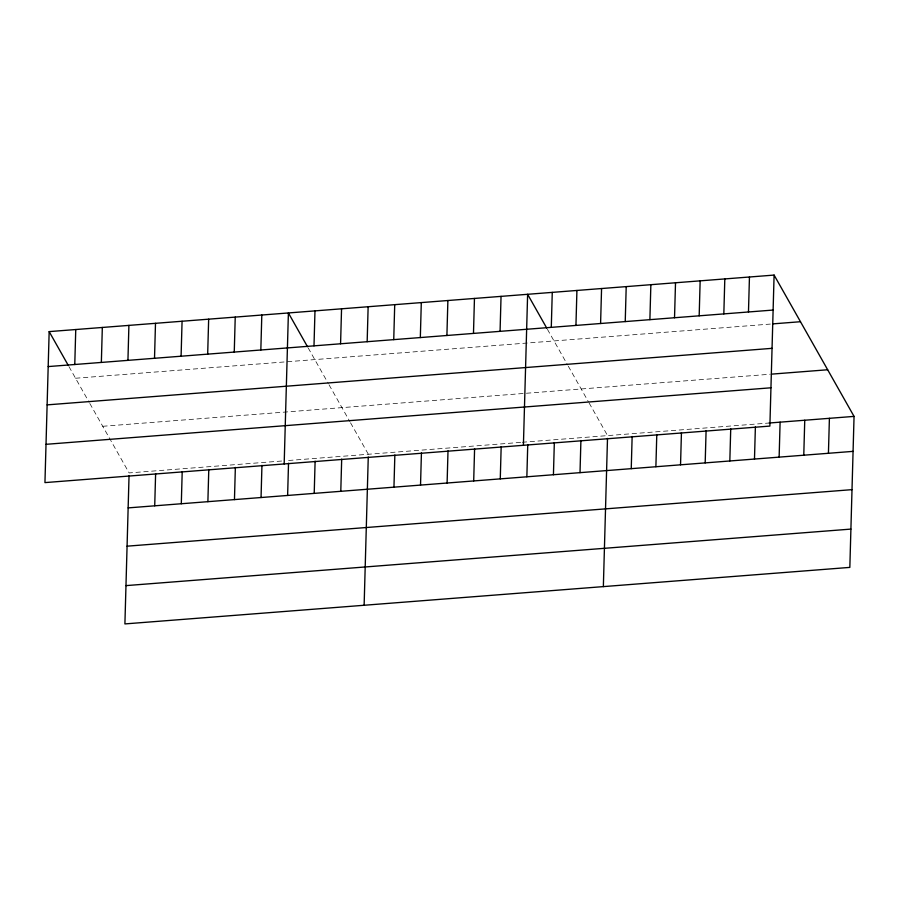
<?xml version="1.0" encoding="UTF-8"?>
<svg xmlns="http://www.w3.org/2000/svg" width="899" height="899" viewBox="0 0 899 899"><rect width="100%" height="100%" fill="white"/><g stroke="black" fill="none" stroke-linecap="round" stroke-linejoin="round"><path stroke-width="0.67" stroke-dasharray="4.5 3.37" d="M75.55 378.243L770.353 324.067M102.733 426.283L770.151 374.242M281.612 461.03L129.119 472.919L110.644 440.274M288.601 460.479L520.836 442.375M522.229 442.263L769.151 423.013M547.412 329.281L567.595 364.96M568.28 366.163L588.44 401.808M589.103 402.966L607.578 435.61M308.188 347.935L328.371 383.615M329.045 384.817L349.88 421.62M350.531 422.788L368.343 454.265M68.953 366.59L89.147 402.269M89.821 403.471L109.993 439.105"/><path stroke-width="1.35" d="M49.164 331.607L44.95 482.606L769.881 426.081L774.095 275.083L49.164 331.607L68.29 365.421M74.774 364.511L75.752 329.54M101.351 362.443L102.329 327.472M127.939 360.364L128.905 325.393M129.04 475.717L124.905 623.917L849.836 567.393L854.05 416.394L774.095 275.083M154.516 358.296L155.493 323.325M154.718 505.811L155.617 473.638M181.092 356.218L182.07 321.246M181.306 503.743L182.205 471.57M207.68 354.15L208.658 319.179M207.883 501.676L208.782 469.503M234.257 352.071L235.235 317.1M234.459 499.597L235.358 467.424M260.834 350.003L261.811 315.032M261.047 497.529L261.946 465.356M284.174 463.951L288.399 312.964L307.525 346.767M287.624 495.45L288.523 463.277M313.998 345.857L314.976 310.885M314.212 493.382L315.111 461.209M340.575 343.789L341.553 308.818M340.788 491.303L341.687 459.131M367.163 341.71L368.141 306.739M364.129 605.263L368.264 457.063M393.74 339.642L394.717 304.671M393.953 487.157L394.852 454.995M420.327 337.563L421.305 302.592M420.53 485.089L421.429 452.916M446.904 335.496L447.882 300.524M447.106 483.021L448.005 450.849M473.481 333.417L474.458 298.446M473.694 480.943L474.593 448.77M500.069 331.349L501.046 296.378M500.271 478.875L501.17 446.702M523.409 445.297L527.623 294.31L546.749 328.113M526.859 476.796L527.747 444.623M551.289 327.348L552.267 292.389M553.436 474.728L554.335 442.555M575.944 325.427L576.922 290.467M580.012 472.649L580.911 440.476M600.588 323.505L601.566 288.545M603.353 586.609L607.499 438.409M625.232 321.584L626.21 286.612M631.244 468.66L632.143 436.487M649.887 319.662L650.865 284.691M655.888 466.738L656.787 434.565M674.531 317.74L675.509 282.769M680.543 464.817L681.442 432.644M699.175 315.819L700.152 280.848M705.187 462.895L706.086 430.722M723.83 313.897L724.808 278.926M729.831 460.973L730.73 428.801M748.474 311.975L749.451 277.004M754.486 459.052L755.385 426.879M779.13 457.13L780.107 422.159M803.773 455.209L804.751 420.238M828.429 453.287L829.406 418.316M48.186 366.578L773.129 310.054M773.095 323.854L800.481 321.718M47.119 404.876L772.05 348.34M771.522 374.141L827.664 369.759M46.018 444.32L770.949 387.795M769.151 423.013L854.05 416.394M128.141 507.89L853.072 451.365M127.074 546.176L852.005 489.652M125.972 585.62L850.904 529.095"/></g></svg>
